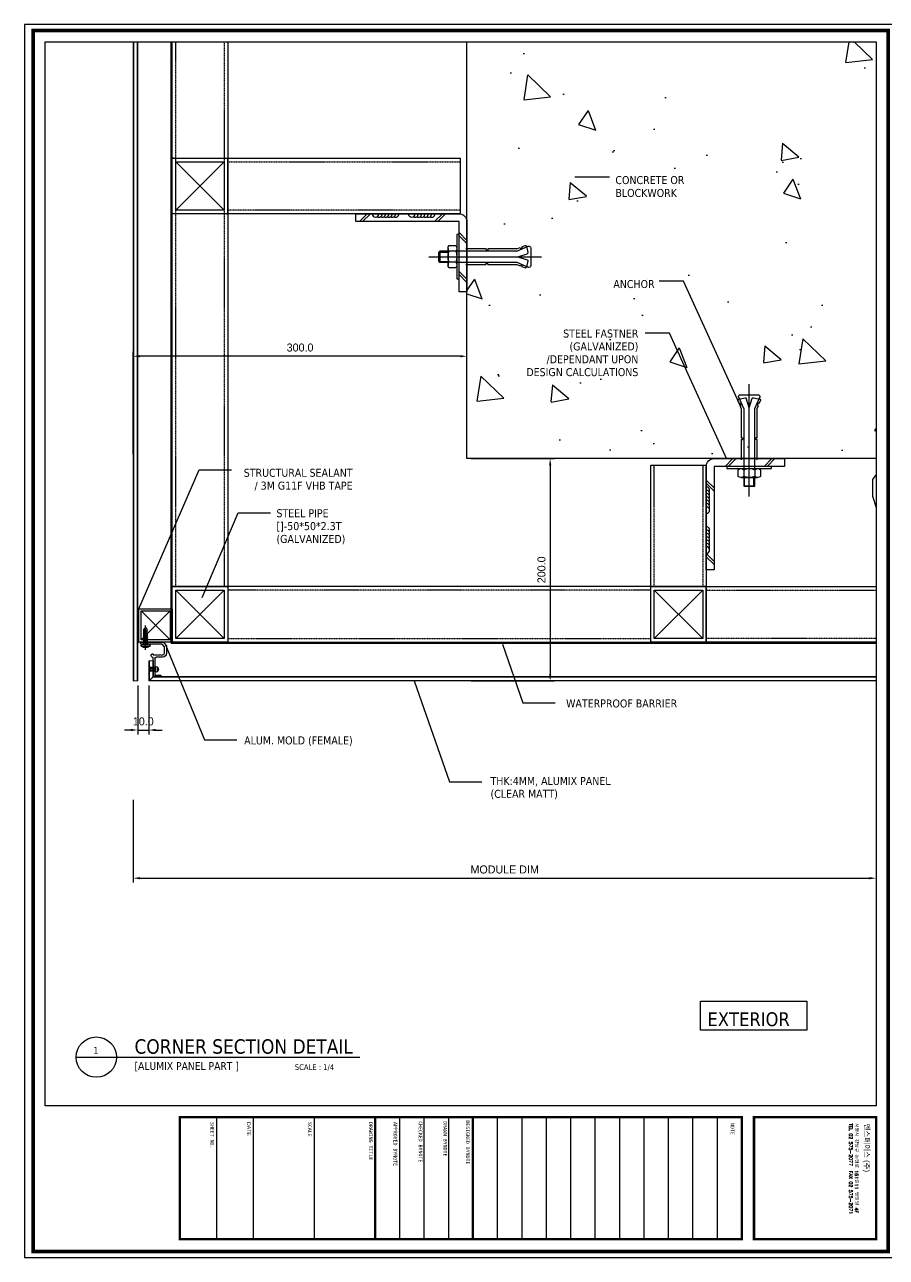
# Model space of a CAD drawing. Header units: millimetres. Extents: x 7297 to 60227, y -7497 to 19324.
# Drawn here: x 13596 to 14371, y 5640 to 6749 of the extents above; entities that cross this region are included whole.
import ezdxf

# ---------------------------------------------------------------- set-up
doc = ezdxf.new("R2010")
doc.units = ezdxf.units.MM
doc.linetypes.add('HIDDEN', pattern=[0.375, 0.25, -0.125])
for name, color, linetype in [('NS_AL_MOLD', 7, 'Continuous'), ('NS_BRACKET_NUTS', 1, 'Continuous'), ('NS_COL_RED', 1, 'Continuous'), ('NS_COL_WHITE', 7, 'Continuous'), ('NS_CON', 8, 'Continuous'), ('NS_CON_LINE', 2, 'Continuous'), ('NS_DIM', 1, 'Continuous'), ('NS_FORM', 7, 'Continuous'), ('NS_FRAME', 253, 'Continuous'), ('NS_GASKET_3M', 150, 'Continuous'), ('NS_PIPE_FRAME', 2, 'Continuous'), ('NS_RIVET_SCREW', 1, 'Continuous'), ('NS_TEXT', 2, 'Continuous'), ('NS_WATERPROOF', 150, 'Continuous'), ('NS_WELD', 1, 'Continuous')]:
    doc.layers.add(name, color=color, linetype=linetype)
doc.layers.add('NS_AL_PANEL', color=32, linetype='Continuous', lineweight=9)
doc.styles.add('Expo M', font='Expo M.ttf')
doc.styles.add('HGTXT', font='romans.shx', dxfattribs={"bigfont": 'whgtxt.shx'})
doc.dimstyles.new('DS2', dxfattribs={"dimscale": 2, "dimtxt": 1.8, "dimasz": 1.5, "dimexe": 1, "dimexo": 1, "dimgap": 0.5, "dimtad": 1, "dimtoh": 1, "dimdec": 1, "dimzin": 1, "dimdsep": 46, "dimtxsty": 'Expo M', "dimcen": 2, "dimadec": 1, "dimazin": 0, "dimtfac": 1, "dimtdec": 4, "dimtix": 1, "dimtmove": 1, "dimatfit": 3, "dimfxl": 1, "dimtolj": 1, "dimtzin": 1, "dimarcsym": 0})
doc.dimstyles.new('N-SPACE', dxfattribs={"dimscale": 4, "dimtxt": 1.8, "dimasz": 1.5, "dimexe": 1, "dimexo": 1, "dimgap": 1, "dimtad": 1, "dimtoh": 1, "dimdec": 1, "dimzin": 1, "dimdsep": 46, "dimtxsty": 'Expo M', "dimcen": 2, "dimclrd": 1, "dimclre": 1, "dimclrt": 2, "dimadec": 1, "dimazin": 0, "dimtfac": 1, "dimtdec": 1, "dimtix": 1, "dimtmove": 1, "dimatfit": 3, "dimfxl": 1, "dimtolj": 1, "dimtzin": 1, "dimarcsym": 0})

# ---------------------------------------------------------------- blocks, each defined once
blk = doc.blocks.new('A$C0843732F')
for centre, start in [((0, -3), 90), ((0, -6), 150), ((0, -9), 150), ((0, -12), 150), ((0, -15), 150), ((0, -18), 150), ((0, -21), 150)]:
    blk.add_arc(centre, 3, start, 270)
blk = doc.blocks.new('set anchor')
for p, q in [((0, -27.2), (0, 74.1)), ((-8.9, 56.5), (-10.1, 59.4)), ((-3.7, 61.8), (-9.5, 60.5)), ((-5, 52), (-9.4, 62.2)), ((-8.9, 56.5), (-8, 56.8)), ((-7.3, 55.2), (-8, 56.8)), ((7.9, 64.5), (-7.9, 64.5)), ((0, 52.8), (-2.7, 61.3)), ((0, 52.8), (2.7, 61.3)), ((9.5, 60.5), (3.7, 61.8)), ((5, 52), (9.4, 62.2)), ((7.3, 55.2), (8, 56.8)), ((8.9, 56.5), (8, 56.8)), ((8.9, 56.5), (10.1, 59.4)), ((-8.2, 54.8), (-7.3, 55.2)), ((-7.1, 52), (-8.2, 54.8)), ((-7.1, 25.8), (-7.1, 52)), ((-5, -2), (-5, 52)), ((5, 52), (5, -2)), ((7.1, 52), (8.2, 54.8)), ((7.1, 52), (7.1, 25.8)), ((8.2, 54.8), (7.3, 55.2)), ((-7.1, 25.8), (-5.8, 25.8)), ((-7.1, 6), (-7.1, 24.2)), ((-7.1, 24.2), (-5.8, 24.2)), ((-5.8, 24.2), (-5.8, 25.8)), ((7.1, 25.8), (5.8, 25.8)), ((5.8, 24.2), (5.8, 25.8)), ((7.1, 24.2), (5.8, 24.2)), ((7.1, 24.2), (7.1, 6)), ((-20, 0), (20, 0)), ((-20, -2), (-20, 0)), ((20, 0), (20, -2)), ((20, -2), (-20, -2)), ((7.5, -2), (-7.5, -2)), ((7.5, -2), (-7.5, -2)), ((7.5, -10), (-7.5, -10)), ((-5, -3), (-5, -9)), ((-5, -17.4), (-5, -10)), ((-4.2, -18.2), (-4.2, -10)), ((4.2, -18.2), (4.2, -10)), ((5, -3), (5, -9)), ((5, -10), (5, -17.4)), ((5, -17.4), (-5, -17.4)), ((-4.2, -18.2), (-5, -17.4)), ((-4.2, -18.2), (4.2, -18.2)), ((5, -17.4), (4.2, -18.2))]:
    blk.add_line(p, q)
blk.add_lwpolyline([(5, -3, 0.202073), (-5, -3, 0.404145), (-10, -3), (-10, -9, 0.404145), (-5, -9, 0.202073), (5, -9, 0.404145), (10, -9), (10, -3, 0.404145)], format="xyb", close=True)
for centre, radius, start, end in [((-9.3, 59.7), 0.833, 102.5288, 201.8014), ((-7.9, 62.8), 1.67, 90, 203.4287), ((-3.5, 61), 0.833, 17.6501, 102.5288), ((3.5, 61), 0.833, 77.4712, 162.3499), ((7.9, 62.8), 1.67, 336.5713, 90), ((9.3, 59.7), 0.833, 338.1986, 77.4712)]:
    blk.add_arc(centre, radius, start, end)
blk = doc.blocks.new('*D310')
at = {"layer": 'NS_DIM', "color": 1, "lineweight": -2, "transparency": 16777216}
for p, q in [((13694.1, 6052.1), (13694.1, 5977.5)), ((14362.1, 6052.1), (14362.1, 5977.5)), ((13700.1, 5981.5), (14356.1, 5981.5))]:
    blk.add_line(p, q, dxfattribs=at)
at = {"layer": 'NS_DIM', "color": 1, "transparency": 16777216}
for points in [[(13700.1, 5982.5), (13700.1, 5980.5), (13694.1, 5981.5)], [(14356.1, 5982.5), (14356.1, 5980.5), (14362.1, 5981.5)]]:
    blk.add_solid(points, dxfattribs=at)
at = {"layer": 'NS_DIM', "color": 2, "transparency": 16777216, "insert": (14028.1, 5989.3), "char_height": 7.2, "attachment_point": 5, "style": 'Expo M'}
blk.add_mtext('\\A1;MODULE DIM', dxfattribs=at)
blk = doc.blocks.new('AL-TEMPLATE')
at = {"color": 8}
for p, q in [((2716.82, 1392.97), (2800.02, 1392.97)), ((2716.82, 1376.33), (2800.02, 1376.33)), ((2716.82, 1359.69), (2800.02, 1359.69)), ((2716.82, 1343.05), (2800.02, 1343.05)), ((2716.82, 1326.41), (2800.02, 1326.41)), ((2716.82, 1309.77), (2800.02, 1309.77)), ((2716.82, 1293.13), (2800.02, 1293.13)), ((2716.82, 1276.49), (2800.02, 1276.49)), ((2716.82, 1259.85), (2800.02, 1259.85)), ((2716.82, 1243.21), (2800.02, 1243.21)), ((2716.82, 1209.93), (2800.02, 1209.93)), ((2716.82, 1193.29), (2800.02, 1193.29)), ((2716.82, 1176.65), (2800.02, 1176.65)), ((2716.82, 1118.41), (2800.02, 1118.41)), ((2716.82, 1076.81), (2800.02, 1076.81)), ((2716.82, 1051.85), (2800.02, 1051.85))]:
    blk.add_line(p, q, dxfattribs=at)
at = {"color": 7, "ltscale": 2}
blk.add_lwpolyline([(1972.34, 1515.25), (1972.34, 921.25), (2812.34, 921.25), (2812.34, 1515.25)], close=True, dxfattribs=at)
at = {"color": 8}
for points, const_width in [([(1976.34, 1509.45), (2808.34, 1509.45), (2808.34, 927.05), (1976.34, 927.05)], 2.5), ([(2716.82, 1501.32), (2800.02, 1501.32), (2800.02, 1418.12), (2716.82, 1418.12)], 1.66), ([(2716.82, 1409.8), (2800.02, 1409.8), (2800.02, 1026.89), (2716.82, 1026.89)], 1.66)]:
    blk.add_lwpolyline(points, close=True, dxfattribs=dict(at, const_width=const_width))
at = {"color": 9}
blk.add_lwpolyline([(1984.07, 1501.32), (2709.08, 1501.32), (2709.08, 935.18), (1984.07, 935.18)], close=True, dxfattribs=at)
at = {"color": 8, "const_width": 1.66}
for points in [[(2716.82, 1226.57), (2800.02, 1226.57)], [(2716.82, 1160.01), (2800.02, 1160.01)]]:
    blk.add_lwpolyline(points, dxfattribs=at)
at = {"color": 146, "true_color": 0x105689, "insert": (2721.06, 1496.93), "char_height": 3.6698, "attachment_point": 1, "style": 'HGTXT'}
blk.add_mtext('{\\fExpo M|b0|i0|c129|p18;엔스페이스 (주)}', dxfattribs=at)
at = {"insert": (2720.94, 1489.17), "char_height": 2.3487, "attachment_point": 1, "style": 'HGTXT'}
blk.add_mtext('서울시 강남구 논현로 161길11 엔빌딩 4F\\PTEL 02 575-2077  FAX 02 575-2071', dxfattribs=at)
at = {"color": 8, "attachment_point": 1}
for s, insert, char_height, width in [('NOTE', (2720.76, 1404.73), 2.556, 438.9676), ('DESIGNED BYNOTE', (2719.01, 1224.39), 2.5559, 438.9676), ('DRAWN BYNOTE', (2719.56, 1209.04), 2.5559, 438.9676), ('CHECKED BYNOTE', (2719.56, 1192.25), 2.5559, 438.9676), ('APPROVED BYNOTE', (2720.1, 1175.04), 2.5559, 438.9676), ('DRAWING TITLE', (2720.1, 1158.4), 2.5559, 438.9675), ('SCALE', (2720.1, 1116.8), 2.556, 438.9675), ('{\\fﾱﾼﾸﾲ|b0|i0|c129|p49;DATE}', (2720.1, 1075.2), 2.5559, 438.9675), ('SHEET NO.', (2720.1, 1050.24), 2.556, 438.9675)]:
    blk.add_mtext(s, dxfattribs=dict(at, insert=insert, char_height=char_height, width=width))
blk = doc.blocks.new('*U98')
for p, q in [((1, 50), (0, 50)), ((0, 49), (0, 50)), ((0, 49), (0, 1)), ((49, 50), (1, 50)), ((3.2, 3.2), (46.8, 46.8)), ((46.8, 3.2), (3.2, 46.8)), ((49, 50), (50, 50)), ((50, 49), (50, 50)), ((50, 1), (50, 49)), ((0, 1), (0, 0)), ((1, 0), (0, 0)), ((50, 1), (50, 0)), ((1, 0), (49, 0)), ((49, 0), (50, 0))]:
    blk.add_line(p, q)
blk.add_lwpolyline([(3.2, 46.8), (3.2, 3.2), (46.8, 3.2), (46.8, 46.8)], close=True)
for centre, start, end in [((1, 49), 90, 180), ((49, 49), 0, 90), ((1, 1), 180, 270), ((49, 1), 270, 0)]:
    blk.add_arc(centre, 1, start, end)
blk = doc.blocks.new('*U221')
blk.add_lwpolyline([(0, 0), (50, 0), (50, 109), (0, 109)], close=True)
at = {"linetype": 'HIDDEN'}
blk.add_lwpolyline([(3.2, 0), (46.8, 0), (46.8, 109), (3.2, 109)], close=True, dxfattribs=at)
blk = doc.blocks.new('*U232')
blk.add_lwpolyline([(0, 0), (50, 0), (50, 489.9), (0, 489.9)], close=True)
at = {"linetype": 'HIDDEN'}
blk.add_lwpolyline([(3.2, 0), (46.8, 0), (46.8, 489.9), (3.2, 489.9)], close=True, dxfattribs=at)
blk = doc.blocks.new('*U183')
blk.add_lwpolyline([(0, 0), (50, 0), (50, 152.7), (0, 152.7)], close=True)
at = {"linetype": 'HIDDEN'}
blk.add_lwpolyline([(3.2, 0), (46.8, 0), (46.8, 152.7), (3.2, 152.7)], close=True, dxfattribs=at)
blk = doc.blocks.new('*U233')
blk.add_lwpolyline([(0, 0), (50, 0), (50, 380.3), (0, 380.3)], close=True)
at = {"linetype": 'HIDDEN'}
blk.add_lwpolyline([(3.2, 0), (46.8, 0), (46.8, 380.3), (3.2, 380.3)], close=True, dxfattribs=at)
blk = doc.blocks.new('*U231')
blk.add_lwpolyline([(0, 0), (50, 0), (50, 209), (0, 209)], close=True)
at = {"linetype": 'HIDDEN'}
blk.add_lwpolyline([(3.2, 0), (46.8, 0), (46.8, 209), (3.2, 209)], close=True, dxfattribs=at)
blk = doc.blocks.new('*D309')
at = {"layer": 'NS_DIM', "color": 1, "lineweight": -2, "transparency": 16777216}
for p, q in [((13694.1, 6362.9), (13694.1, 6455)), ((13994.1, 6362.9), (13994.1, 6455)), ((13988.1, 6451), (13700.1, 6451))]:
    blk.add_line(p, q, dxfattribs=at)
at = {"layer": 'NS_DIM', "color": 1, "transparency": 16777216}
for points in [[(13700.1, 6452), (13700.1, 6450), (13694.1, 6451)], [(13988.1, 6452), (13988.1, 6450), (13994.1, 6451)]]:
    blk.add_solid(points, dxfattribs=at)
at = {"layer": 'NS_DIM', "color": 2, "transparency": 16777216, "insert": (13844.1, 6458.8), "char_height": 7.2, "attachment_point": 5, "style": 'Expo M'}
blk.add_mtext('\\A1;300.0', dxfattribs=at)
blk = doc.blocks.new('*D308')
at = {"layer": 'NS_DIM', "color": 1, "lineweight": -2, "transparency": 16777216}
for p, q in [((13998.1, 6358.9), (14073, 6358.9)), ((14069, 6352.9), (14069, 6164.9)), ((13998.1, 6158.9), (14073, 6158.9))]:
    blk.add_line(p, q, dxfattribs=at)
at = {"layer": 'NS_DIM', "color": 1, "transparency": 16777216}
for points in [[(14068, 6352.9), (14070, 6352.9), (14069, 6358.9)], [(14068, 6164.9), (14070, 6164.9), (14069, 6158.9)]]:
    blk.add_solid(points, dxfattribs=at)
at = {"layer": 'NS_DIM', "color": 2, "transparency": 16777216, "insert": (14061.2, 6258.9), "char_height": 7.2, "attachment_point": 5, "rotation": 90, "style": 'Expo M'}
blk.add_mtext('\\A1;200.0', dxfattribs=at)
blk = doc.blocks.new('female-mold-origin')
for p, q in [((-41.3, 203.7, 16.5), (-41.3, 188.2, 16.5)), ((-34.9, 204.7, 16.5), (-40.3, 204.7, 16.5)), ((-39.8, 188.4, 16.5), (-39.8, 203.2, 16.5)), ((-39.5, 203.5, 16.5), (-34.9, 203.5, 16.5)), ((-43.3, 185.9, 16.5), (-43.3, 185.5, 16.5)), ((-42, 184.2, 16.5), (-41.5, 184.2, 16.5)), ((-41.3, 185.2, 16.5), (-40.3, 185.2, 16.5)), ((-41.3, 185.2, 16.5), (-41.3, 184.4, 16.5)), ((-40, 185.4, 16.5), (-40.1, 185.3, 16.5)), ((-39.6, 185.3, 16.5), (-39.7, 185.4, 16.5)), ((-39.2, 185.4, 16.5), (-39.3, 185.3, 16.5)), ((-38.8, 185.3, 16.5), (-38.9, 185.4, 16.5)), ((-32.8, 187.2, 16.5), (-38.6, 187.2, 16.5)), ((-38.4, 185.4, 16.5), (-38.5, 185.3, 16.5)), ((-38, 185.3, 16.5), (-38.1, 185.4, 16.5)), ((-37.6, 185.4, 16.5), (-37.7, 185.3, 16.5)), ((-37.2, 185.3, 16.5), (-37.3, 185.4, 16.5)), ((-36.8, 185.4, 16.5), (-36.9, 185.3, 16.5)), ((-36.4, 185.3, 16.5), (-36.5, 185.4, 16.5)), ((-36, 185.4, 16.5), (-36.1, 185.3, 16.5)), ((-35.6, 185.3, 16.5), (-35.7, 185.4, 16.5)), ((-35.2, 185.4, 16.5), (-35.3, 185.3, 16.5)), ((-34.8, 185.3, 16.5), (-34.9, 185.4, 16.5)), ((-34.4, 185.4, 16.5), (-34.5, 185.3, 16.5)), ((-34, 185.3, 16.5), (-34.1, 185.4, 16.5)), ((-33.6, 185.4, 16.5), (-33.7, 185.3, 16.5)), ((-33.2, 185.3, 16.5), (-33.3, 185.4, 16.5)), ((-31.4, 177.6, 16.5), (-33.1, 175.8, 16.5)), ((-33, 185.2, 16.5), (-32.8, 185.2, 16.5)), ((-31.3, 183.7, 16.5), (-31.3, 177.9, 16.5)), ((-29.3, 177.3, 16.5), (-29.3, 183.7, 16.5)), ((-48.5, 175.7, 16.5), (-51.8, 175.7, 16.5)), ((-51.8, 173.7, 16.5), (-32.8, 173.7, 16.5)), ((-48.3, 175.5, 16.5), (-48.5, 175.7, 16.5)), ((-48.1, 175.7, 16.5), (-48.3, 175.5, 16.5)), ((-33.5, 175.7, 16.5), (-48.1, 175.7, 16.5)), ((-32.1, 174, 16.5), (-29.6, 176.6, 16.5))]:
    blk.add_line(p, q)
for centre, radius, start, end in [((-40.3, 203.7, 16.5), 1, 90, 180), ((-39.5, 203.2, 16.5), 0.3, 90, 180), ((-34.9, 204.1, 16.5), 0.6, 270, 90), ((-42, 185.9, 16.5), 1.3, 97.4947, 180), ((-42, 185.5, 16.5), 1.3, 180, 270), ((-41.5, 184.4, 16.5), 0.2, 270, 0), ((-40.3, 185.4, 16.5), 0.2, 270, 315), ((-39.9, 185.3, 16.5), 0.2, 45, 135), ((-38.6, 188.4, 16.5), 1.2, 180, 270), ((-39.5, 185.4, 16.5), 0.2, 225, 315), ((-39.1, 185.3, 16.5), 0.2, 45, 135), ((-38.7, 185.4, 16.5), 0.2, 225, 315), ((-38.3, 185.3, 16.5), 0.2, 45, 135), ((-37.9, 185.4, 16.5), 0.2, 225, 315), ((-37.5, 185.3, 16.5), 0.2, 45, 135), ((-37.1, 185.4, 16.5), 0.2, 225, 315), ((-36.7, 185.3, 16.5), 0.2, 45, 135), ((-36.3, 185.4, 16.5), 0.2, 225, 315), ((-35.9, 185.3, 16.5), 0.2, 45, 135), ((-35.5, 185.4, 16.5), 0.2, 225, 315), ((-35.1, 185.3, 16.5), 0.2, 45, 135), ((-34.7, 185.4, 16.5), 0.2, 225, 315), ((-34.3, 185.3, 16.5), 0.2, 45, 135), ((-33.9, 185.4, 16.5), 0.2, 225, 315), ((-33.5, 185.3, 16.5), 0.2, 45, 135), ((-33, 185.4, 16.5), 0.2, 225, 270), ((-32.8, 183.7, 16.5), 3.5, 360, 90), ((-51.8, 174.7, 16.5), 1, 90, 270), ((-32.8, 174.7, 16.5), 1, 270, 315), ((-30.3, 177.3, 16.5), 1, 315, 360)]:
    blk.add_arc(centre, radius, start, end)
at = {"extrusion": (0, 0, -1)}
for centre, radius, start, end in [((42.3, 188.2, -16.5), 1, 180, 262.5053), ((32.8, 183.7, -16.5), 1.5, 90, 180), ((31.8, 177.9, -16.5), 0.5, 180, 225), ((33.5, 176.2, -16.5), 0.5, 225, 270)]:
    blk.add_arc(centre, radius, start, end, dxfattribs=at)
blk = doc.blocks.new('피스')
for p, q in [((-4, 1.5), (-4, 1)), ((-4, 1.5), (4, 1.5)), ((-3, 0), (3, 0)), ((-0.5, 3), (-0.4, 2.3)), ((-0.4, 2.3), (0.4, 2.3)), ((0, 5), (0, -16.8)), ((0.5, 3), (0.4, 2.3)), ((4, 1.5), (4, 1)), ((2, -1.5), (-2, -2)), ((-1.5, -1.5), (-2, -2)), ((-2, -2), (-1.5, -2.5)), ((-1.5, -3.5), (-2, -4)), ((2, -3.5), (-2, -4)), ((-2, -4), (-1.5, -4.5)), ((-1.5, -5.5), (-2, -6)), ((2, -5.5), (-2, -6)), ((-2, -6), (-1.5, -6.5)), ((-1.5, -7.5), (-2, -8)), ((2, -7.5), (-2, -8)), ((-2, -8), (-1.5, -8.5)), ((-1.5, -9.5), (-2, -10)), ((2, -9.5), (-2, -10)), ((-2, -10), (-1.5, -10.5)), ((-1.5, -0.5), (-1.5, -1.5)), ((1.5, -1), (-1.5, -1.5)), ((1.5, -2), (-1.5, -2.5)), ((-1.5, -2.5), (-1.5, -3.5)), ((1.5, -3), (-1.5, -3.5)), ((1.5, -4), (-1.5, -4.5)), ((-1.5, -4.5), (-1.5, -5.5)), ((1.5, -5), (-1.5, -5.5)), ((1.5, -6), (-1.5, -6.5)), ((-1.5, -6.5), (-1.5, -7.5)), ((1.5, -7), (-1.5, -7.5)), ((1.5, -8), (-1.5, -8.5)), ((-1.5, -8.5), (-1.5, -9.5)), ((1.5, -9), (-1.5, -9.5)), ((1.5, -10), (-1.5, -10.5)), ((-1.5, -10.5), (-1.5, -13.5)), ((1.5, -0.5), (1.5, -1)), ((1.5, -1), (2, -1.5)), ((2, -1.5), (1.5, -2)), ((1.5, -2), (1.5, -3)), ((1.5, -3), (2, -3.5)), ((2, -3.5), (1.5, -4)), ((1.5, -4), (1.5, -5)), ((1.5, -5), (2, -5.5)), ((2, -5.5), (1.5, -6)), ((1.5, -6), (1.5, -7)), ((1.5, -7), (2, -7.5)), ((2, -7.5), (1.5, -8)), ((1.5, -8), (1.5, -9)), ((1.5, -9), (2, -9.5)), ((2, -9.5), (1.5, -10)), ((1.5, -10), (1.5, -13)), ((0, -15), (-1.5, -13.5)), ((-1.3, -13.5), (-1.3, -12)), ((0, -15), (-1.3, -13.5)), ((0, -15), (1.5, -13)), ((1.5, -13), (0.6, -11.5))]:
    blk.add_line(p, q)
for centre, radius, start, end in [((0, -3.1), 6.08, 94.7146, 131.1121), ((-3, 1), 1, 180, 270), ((-2, -0.5), 0.5, 0, 90), ((0, -3.1), 6.08, 48.8879, 85.2854), ((2, -0.5), 0.5, 90, 180), ((3, 1), 1, 270, 0), ((-0.3, -12), 1, 30.0863, 180)]:
    blk.add_arc(centre, radius, start, end)
blk = doc.blocks.new('N-SCREW')
blk.add_blockref('피스', (17.3, -1))
blk = doc.blocks.new('flat_rivet')
for p, q in [((13688.1, 7905, 0), (13688.1, 7908.5, 0)), ((13690.4, 7908.5), (13694.6, 7908.5)), ((13690.4, 7907.5), (13694.6, 7907.5)), ((13690.4, 7906), (13694.6, 7906)), ((13694.6, 7908.5), (13695.9, 7910.5)), ((13694.6, 7905), (13694.6, 7908.5)), ((13690.4, 7905), (13694.6, 7905)), ((13695.9, 7903), (13694.6, 7905))]:
    blk.add_line(p, q)
at = {"ltscale": 3}
blk.add_line((13690.4, 7908.5), (13690.4, 7905), dxfattribs=at)
for centre, radius, start, end in [((13689.6, 7906.7, 0), 2.2, 133.0029, 226.9971), ((13689.2, 7907.9), 1.3, 27.3471, 152.6529), ((13689.2, 7905.6), 1.3, 207.3471, 332.6529)]:
    blk.add_arc(centre, radius, start, end)
blk = doc.blocks.new('*D307')
at = {"layer": 'NS_DIM', "color": 1, "lineweight": -2, "transparency": 16777216}
for p, q in [((13698.1, 6154.9), (13698.1, 6110.8)), ((13708.1, 6154.9), (13708.1, 6110.8)), ((13692.1, 6114.8), (13686.1, 6114.8)), ((13698.1, 6114.8), (13708.1, 6114.8)), ((13714.1, 6114.8), (13720.1, 6114.8))]:
    blk.add_line(p, q, dxfattribs=at)
at = {"layer": 'NS_DIM', "color": 1, "transparency": 16777216}
for points in [[(13692.1, 6115.8), (13692.1, 6113.8), (13698.1, 6114.8)], [(13714.1, 6115.8), (13714.1, 6113.8), (13708.1, 6114.8)]]:
    blk.add_solid(points, dxfattribs=at)
at = {"layer": 'NS_DIM', "color": 2, "transparency": 16777216, "insert": (13703.1, 6122.5), "char_height": 7.2, "attachment_point": 5, "style": 'Expo M'}
blk.add_mtext('\\A1;10.0', dxfattribs=at)

msp = doc.modelspace()

# ---------------------------------------------------------------- hatches: boundary and pattern name
at = {"layer": 'NS_CON'}
h = msp.add_hatch(dxfattribs=at)
h.set_pattern_fill('AR-CONC', color=256, angle=-90)
h.set_pattern_definition([(320, (23946.41, -110592.32), (-15.93909, -182.18467), [19.05, -209.55]), (265, (23946.41, -110592.32), (191.05685, 35.24342), [15.24, -167.64058]), (10.45144, (23945.09, -110607.5), (175.11775, -146.94125), [16.19, -178.09024]), (316.1842, (23997.21, -110592.32), (-42.04233, -271.07904), [28.575, -314.325]), (6.63556, (23993.7, -110614.9), (247.4261, -237.40413), [24.285, -267.1356]), (261.18415, (23997.21, -110592.32), (247.4261, -237.40413), [22.85997, -251.4597]), (291, (23984.51, -110617.72), (-102.2652, -151.6144), [19.05, -209.55]), (236, (23984.51, -110617.72), (184.18797, -61.80203), [15.24, -167.64]), (341.45144, (23976, -110630.36), (81.92277, -213.41642), [16.19, -178.08994]), (307.5, (23946.415, -110592.32), (84.55504, -3.088603), [0, -165.608, 0, -170.18, 0, -168.275]), (277.5, (23946.415, -110592.32), (100.180575, -66.81966), [0, -97.028, 0, -161.798, 0, -64.135]), (237.5, (23946.415, -110535.68), (-5.728744, -135.590595), [0, -63.5, 0, -198.12, 0, -262.89]), (227.5, (23946.41, -110510.28), (25.42649, -148.12918), [0, -82.55, 0, -131.572, 0, -186.69])])
h.paths.add_polyline_path([(14362.13, 6358.89), (14362.13, 6733.77), (13994.15, 6733.77), (13994.15, 6358.89)])
at = {"layer": 'NS_GASKET_3M'}
h = msp.add_hatch(dxfattribs=at)
h.set_pattern_fill('JIS_WOOD', color=256, angle=90, style=0, pattern_type=2)
h.set_pattern_definition([(135, (19736.7625, 12441.6724), (-0.5, -0.5), [])])
h.paths.add_polyline_path([(13698.15, 6223.89), (13698.15, 6193.89), (13699.15, 6193.89), (13699.15, 6223.89)])

# ---------------------------------------------------------------- linework, layer by layer
at = {"layer": 'NS_AL_PANEL'}
for p, q in [((13694.15, 6158.89), (13694.15, 6733.77)), ((13694.65, 6158.89), (13694.65, 6733.77)), ((13697.65, 6158.89), (13697.65, 6733.77)), ((13698.15, 6158.89), (13698.15, 6733.77)), ((13708.15, 6158.89), (13708.15, 6176.89)), ((13708.15, 6176.89), (13712.15, 6176.89)), ((13708.65, 6159.39), (13708.65, 6176.89)), ((13711.65, 6176.89), (13711.65, 6162.39)), ((13712.15, 6176.89), (13712.15, 6162.89)), ((13698.15, 6158.89), (13694.15, 6158.89)), ((14362.13, 6158.89), (13708.15, 6158.89)), ((13712.15, 6162.89), (13708.65, 6159.39)), ((14362.13, 6159.39), (13708.65, 6159.39)), ((14362.13, 6162.39), (13711.65, 6162.39)), ((14362.13, 6162.89), (13712.15, 6162.89))]:
    msp.add_line(p, q, dxfattribs=at)
at = {"layer": 'NS_BRACKET_NUTS'}
for points in [[(13894.15, 6572.14), (13894.15, 6579.14), (13987.15, 6579.14, -0.4142136), (13994.15, 6572.14), (13994.15, 6508.89), (13987.15, 6508.89), (13987.15, 6572.14)], [(14216.4, 6258.89), (14209.4, 6258.89), (14209.4, 6351.89, -0.4142136), (14216.4, 6358.89), (14279.65, 6358.89), (14279.65, 6351.89), (14216.4, 6351.89)]]:
    msp.add_lwpolyline(points, format="xyb", close=True, dxfattribs=at)
at = {"layer": 'NS_COL_RED', "ltscale": 8}
for p, q in [((13897.57, 6572.14), (13904.57, 6579.14)), ((13900.39, 6572.14), (13907.39, 6579.14)), ((13965.04, 6572.14), (13972.04, 6579.14)), ((13967.87, 6572.14), (13974.87, 6579.14)), ((13987.15, 6562.16), (13994.15, 6555.16)), ((13987.15, 6559.34), (13994.15, 6552.34)), ((13987.15, 6527.21), (13994.15, 6520.21)), ((13987.15, 6524.39), (13994.15, 6517.39)), ((14226.37, 6351.89), (14233.37, 6358.89)), ((14229.2, 6351.89), (14236.2, 6358.89)), ((14261.32, 6351.89), (14268.32, 6358.89)), ((14264.15, 6351.89), (14271.15, 6358.89)), ((14216.4, 6332.61), (14209.4, 6339.61)), ((14216.4, 6329.78), (14209.4, 6336.78)), ((14216.4, 6266.44), (14209.4, 6273.44)), ((14216.4, 6263.61), (14209.4, 6270.61))]:
    msp.add_line(p, q, dxfattribs=at)
at = {"layer": 'NS_COL_WHITE'}
msp.add_line((13642.72, 5820.52), (13897.86, 5820.52), dxfattribs=at)
msp.add_circle((13660.86, 5820.52), 18.14, dxfattribs=at)
at = {"layer": 'NS_CON_LINE'}
msp.add_lwpolyline([(14362.13, 6358.89), (13994.15, 6358.89), (13994.15, 6733.77)], dxfattribs=at)
at = {"layer": 'NS_DIM'}
msp.add_lwpolyline([(14362.13, 6344.67), (14358.85, 6339.99), (14358.85, 6325.14), (14362.13, 6314.89)], dxfattribs=at)
at = {"layer": 'NS_GASKET_3M'}
msp.add_lwpolyline([(13698.15, 6223.89), (13698.15, 6193.89), (13699.15, 6193.89), (13699.15, 6223.89)], close=True, dxfattribs=at)
at = {"layer": 'NS_TEXT'}
msp.add_lwpolyline([(14204.14, 5870.84), (14299.88, 5870.84), (14299.88, 5844.84), (14204.14, 5844.84)], close=True, dxfattribs=at)
at = {"layer": 'NS_WATERPROOF', "ltscale": 3}
for p, q in [((13728.15, 6192.89), (13728.15, 6733.77)), ((13728.65, 6192.89), (13728.65, 6733.77)), ((13728.15, 6193.39), (14362.13, 6193.39)), ((13728.15, 6192.89), (14362.13, 6192.89))]:
    msp.add_line(p, q, dxfattribs=at)

# ---------------------------------------------------------------- block references
at = {"layer": 'NS_AL_MOLD', "xscale": -1, "rotation": 180}
msp.add_blockref('female-mold-origin', (13753.4, 6367.59, -16.48), dxfattribs=at)
at = {"layer": 'NS_BRACKET_NUTS', "xscale": -1, "rotation": 270}
msp.add_blockref('set anchor', (13987.15, 6540.51), dxfattribs=at)
at = {"layer": 'NS_BRACKET_NUTS', "xscale": -1}
msp.add_blockref('set anchor', (14248.02, 6351.89), dxfattribs=at)
at = {"layer": 'NS_FORM', "xscale": 1.32, "yscale": 1.32, "zscale": 1.32, "rotation": 270}
msp.add_blockref('AL-TEMPLATE', (12380.39, 9352.74), dxfattribs=at)
at = {"layer": 'NS_FRAME', "xscale": -1}
for name, p in [('*U232', (13779.15, 6243.89)), ('*U221', (14209.4, 6243.89))]:
    msp.add_blockref(name, p, dxfattribs=at)
at = {"layer": 'NS_FRAME', "xscale": -1, "rotation": 270}
for name, p in [('*U231', (13779.15, 6579.14)), ('*U183', (14209.4, 6193.89))]:
    msp.add_blockref(name, p, dxfattribs=at)
at = {"layer": 'NS_FRAME', "rotation": 90.00000000000001}
msp.add_blockref('*U233', (14159.4, 6193.89), dxfattribs=at)
at = {"layer": 'NS_PIPE_FRAME', "xscale": -1, "rotation": 270}
msp.add_blockref('*U98', (13729.15, 6579.14), dxfattribs=at)
at = {"layer": 'NS_PIPE_FRAME', "xscale": -1}
for p in [(13779.15, 6193.89), (14209.4, 6193.89)]:
    msp.add_blockref('*U98', p, dxfattribs=at)
at = {"layer": 'NS_PIPE_FRAME', "xscale": -0.6, "yscale": 0.6, "zscale": 0.6}
msp.add_blockref('*U98', (13729.15, 6193.89), dxfattribs=at)
at = {"layer": 'NS_RIVET_SCREW', "xscale": -1, "rotation": 180}
msp.add_blockref('N-SCREW', (13687.9, 6190.86), dxfattribs=at)
at = {"layer": 'NS_RIVET_SCREW', "xscale": -1}
msp.add_blockref('flat_rivet', (27404.05, -1737.34), dxfattribs=at)
at = {"layer": 'NS_WELD', "extrusion": (0, 0, -1), "xscale": -1, "zscale": -1}
for p, rotation in [((-13908.97, 6579.14), 270), ((-13941.5, 6579.14), 270), ((-14209.4, 6309.51), 180), ((-14209.4, 6273.71), 180)]:
    msp.add_blockref('A$C0843732F', p, dxfattribs=dict(at, rotation=rotation))

# ---------------------------------------------------------------- texts
at = {"layer": 'NS_TEXT', "line_spacing_factor": 0.963855}
for s, insert, char_height, width, attachment_point in [('\\pxql;{\\fTahoma|b0|i0|c129|p34;CONCRETE OR BLOCKWORK}', (14229.56, 6594.15), 7.2, 101.8813, 9), ('\\pxqr;{\\fTahoma|b0|i0|c129|p34;ANCHOR}', (14061.13, 6512.21), 7.2, 101.7894, 7), ('\\pxqr;{\\fTahoma|b0|i0|c0|p34;STEEL \\fTahoma|b0|i0|c129|p34;FASTNER\\fTahoma|b0|i0|c0|p34;\\P(GALVANIZED)\\fTahoma|b0|i0|c129|p34;\\P/DEPENDANT UPON DESIGN CALCULATIONS}', (14148.33, 6475.01), 7.2, 115.6898, 3), ('\\pxqr;{\\fTahoma|b0|i0|c0|p34;STRUCTURAL SEALANT\\P/ 3M G11F VHB TAPE}', (13891.3, 6330.1), 7.2, 109.3471, 9), ('\\pxql;{\\fTahoma|b0|i0|c0|p34;STEEL PIPE\\P[]-\\fTahoma|b0|i0|c129|p34;5\\fTahoma|b0|i0|c0|p34;0*\\fTahoma|b0|i0|c129|p34;5\\fTahoma|b0|i0|c0|p34;0*2.3T\\P(GALVANIZED)}', (13932.29, 6313.39), 7.2, 109.4191, 3), ('\\fTahoma;WATERPROOF BARRIER', (14183.21, 6142.29), 7.2, 112.4594, 3), ('\\pxql;{\\fTahoma|b0|i0|c129|p34;ALUM. MOLD (FEMALE)}', (13898.93, 6109.03), 7.2, 105.101, 3), ('\\pxql;{\\fTahoma|b0|i0|c0|p34;T\\fTahoma|b0|i0|c129|p34;HK:4MM,\\fTahoma|b0|i0|c0|p34; \\fTahoma|b0|i0|c129|p34;ALUMIX\\fTahoma|b0|i0|c0|p34; PANEL\\P(\\fTahoma|b0|i0|c129|p34;CLEAR MATT\\fTahoma|b0|i0|c0|p34;)}', (14015.36, 6072.56), 7.2, 136.0889, 1), ('\\fTahoma;EXTERIOR', (14210.46, 5848.18), 12.48, 90.2586, 7), ('{\\fTahoma|b0|i0|c0|p34;CORNER SECTION DETAIL}', (13695.21, 5823.4), 12.96, 226.0057, 7), ('\\fTahoma;1', (13658.25, 5823.7), 6, 8.9419, 7), ('\\fTahoma;[ALUMIX PANEL PART ]', (13695.21, 5807.82), 7, 105.1355, 7), ('\\fTahoma;SCALE : 1/4', (13839.37, 5808.36), 5.184, 42.074, 7)]:
    msp.add_mtext(s, dxfattribs=dict(at, insert=insert, char_height=char_height, width=width, attachment_point=attachment_point))

# ---------------------------------------------------------------- dimensions: what is measured, and where the dimension line sits
at = {"layer": 'NS_DIM'}
for base, p1, p2, picture, middle in [((13694.15, 6451), (13994.15, 6358.89), (13694.15, 6358.89), '*D309', (13844.15, 6458.78)), ((13708.15, 6114.76), (13698.15, 6158.89), (13708.15, 6158.89), '*D307', (13703.15, 6122.54))]:
    dim = msp.add_linear_dim(base=base, p1=p1, p2=p2, dimstyle='N-SPACE', dxfattribs=at)
    dim.commit()
    dim.dimension.update_dxf_attribs({"geometry": picture, "text_midpoint": middle})
dim = msp.add_linear_dim(base=(14068.98, 6158.89), p1=(13994.15, 6358.89), p2=(13994.15, 6158.89), angle=90, dimstyle='N-SPACE', dxfattribs=at)
dim.commit()
dim.dimension.update_dxf_attribs({"geometry": '*D308', "text_midpoint": (14061.19, 6258.89)})
dim = msp.add_linear_dim(base=(14362.13, 5981.49), p1=(13694.15, 6056.13), p2=(14362.13, 6056.13), angle=180, text='MODULE DIM', dimstyle='N-SPACE', dxfattribs=at)
dim.commit()
dim.dimension.update_dxf_attribs({"geometry": '*D310', "text_midpoint": (14028.14, 5989.27)})

# ---------------------------------------------------------------- leaders
for points in [[(14091.23, 6612.23), (14100.54, 6612.23), (14122.35, 6612.23)], [(14240.47, 6405.45), (14188.97, 6518.51), (14167.17, 6518.51)], [(14227.78, 6358.56), (14176.29, 6471.62), (14154.48, 6471.62)], [(13699.15, 6223.89), (13753.43, 6348.7), (13782.42, 6348.7)], [(13755.96, 6233.88), (13788.46, 6310.01), (13817.45, 6310.01)], [(13722.35, 6192.89), (13758.14, 6105.98), (13787.12, 6105.98)], [(14026, 6191.89), (14044.44, 6139.12), (14073.43, 6139.12)], [(13946.85, 6158.89), (13978.53, 6068.24), (14007.52, 6068.24)]]:
    msp.add_leader(points, dimstyle='DS2', override={"dimgap": 0.5, "dimtad": 0}, dxfattribs=at)

doc.saveas('drawing.dxf')
